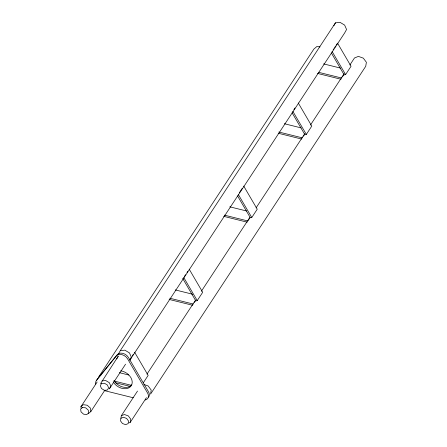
<?xml version="1.0" encoding="UTF-8"?>
<svg xmlns="http://www.w3.org/2000/svg" width="447" height="447" viewBox="0 0 447 447"><rect width="100%" height="100%" fill="white"/><g stroke="black" fill="none" stroke-linecap="round" stroke-linejoin="round"><path stroke-width="0.67" d="M137.508 391.075L121.299 415.766L120.494 420.878L122.444 423.51L125.613 424.65L128.144 423.627L128.546 421.04L126.596 418.409L123.428 417.269L120.902 418.291M128.987 422.862L130.233 422.354L130.736 419.163L128.328 415.911L124.422 414.509L121.299 415.766M100.547 383.61L118.254 356.198L116.756 358.919M118.405 354.069L120.293 350.638L335.462 22.825L340.05 22.35L344.648 25.105L346.565 29.48L344.676 32.905L129.893 360.137M129.82 360.148L131.396 357.293L129.479 352.918L124.881 350.163L120.293 350.638M333.887 25.68L335.462 22.825M81.125 408.094L80.929 406.72L97.133 382.023M88.45 413.548L90.864 411.508L104.81 390.265M125.557 364.193L109.347 388.884L110.845 386.169L109.331 382.699L105.682 380.514L102.045 380.894M129.915 359.472L131.005 357.812M132.457 355.594L133.189 354.488M184.455 276.375L185.544 274.715M187.002 272.497L187.729 271.39M239.363 192.724L242.268 188.293M293.902 109.632L294.992 107.967M333.171 49.801L333.898 48.695M334.624 47.583L335.719 45.924M336.446 44.817L337.535 43.152L351.051 66.268L345.598 74.582L344.201 74.917L331.378 52.986M146.962 374.128L195.585 300.049M201.329 291.299L249.951 217.22M256.075 207.889L304.698 133.809M310.442 125.059L344.134 73.727M349.878 64.983L354.471 57.981L358.405 56.389L363.338 58.16L366.372 62.262L365.741 66.285L150.572 394.098L151.209 390.075L148.169 385.973L143.856 384.426M194.417 302.401L195.507 300.742M248.23 220.416L249.683 218.197M303.502 136.212L304.228 135.1M342.408 76.934L343.497 75.275M143.431 382.587L148.158 375.385L134.642 352.27M182.678 278.414L195.847 300.937L197.244 300.602L202.698 292.288L189.182 269.172M237.569 195.915L250.393 217.84L251.784 217.505L257.243 209.196L243.727 186.081M292.109 112.817L304.932 134.748L306.329 134.407L311.782 126.099L298.266 102.983M130.233 422.354L146.443 397.662M101.251 374.737L98.714 376.877L313.878 49.064L316.923 46.494L320.007 46.935M80.929 406.72L83.343 404.68L87.254 405.239L90.367 408.066L90.864 411.508M323.6 63.893L340.407 68.067M318.817 72.369L341.676 78.041M317.476 73.409L341.011 79.248M284.331 123.724L301.138 127.892M278.872 132.033L302.407 137.872M278.207 133.234L301.742 139.073M229.786 206.821L246.599 210.99M224.333 215.13L247.867 220.969M223.668 216.331L247.197 222.17M175.246 289.913L192.73 294.255M169.793 298.227L193.327 304.061M169.122 299.429L192.657 305.267M119.36 372.675L128.775 375.011M113.907 380.989L131.39 385.325M115.253 382.693L130.049 386.359M104.162 390.555L133.234 397.763M332.082 51.461L345.598 74.582M292.813 111.292L306.329 134.407M238.268 194.389L251.784 217.505M183.728 277.486L197.244 300.602M131.753 384.912A11.019 8.029 33.3 0 1 114.069 380.526M120.684 370.792A11.019 8.029 33.3 0 1 131.882 379.928A11.019 8.029 33.3 0 1 125.953 388.694A11.019 8.029 33.3 0 1 113.197 381.855M95.775 384.107A6.996 5.096 33.3 0 1 96.491 380.397L116.332 356.013A6.996 5.096 33.3 0 1 127.563 358.801L147.605 393.081A6.996 5.096 33.3 0 1 145.258 400.015M148.499 397.254A6.996 5.096 33.3 0 0 148.482 391.751L128.434 357.471A6.996 5.096 33.3 0 0 117.203 354.683L97.362 379.067A6.996 5.096 33.3 0 0 96.72 380.235M101.491 383.548L100.279 385.75L101.508 388.56L104.464 390.332L107.409 390.024L108.621 387.823L107.392 385.012L104.436 383.247L101.491 383.548M82.583 407.418L80.628 409.072L81.024 411.86L83.55 414.151L86.718 414.604L88.674 412.955L88.271 410.167L85.751 407.871L82.583 407.418"/></g></svg>
